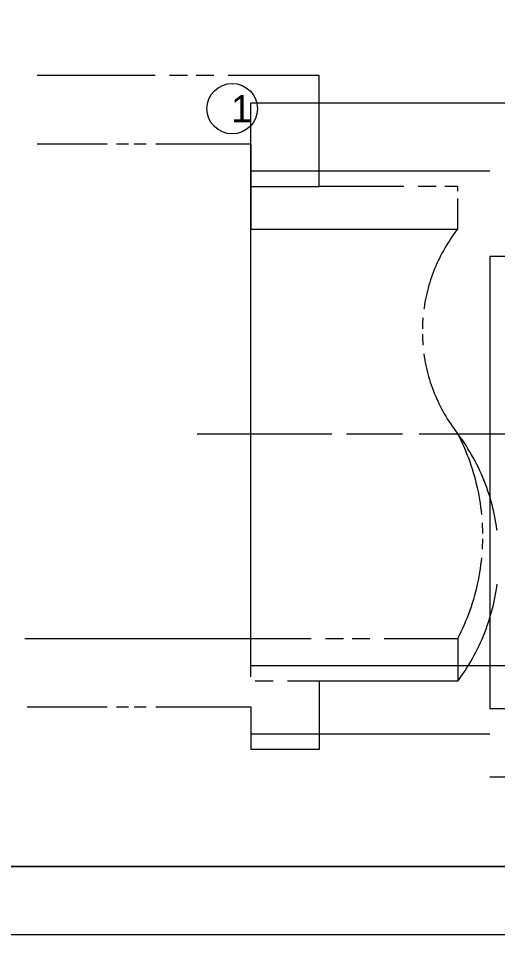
# Model space of a CAD drawing. Extents: x 997.6 to 1036.9, y 998.9 to 1022.6.
# Drawn here: x 1023.96 to 1027.47, y 1000 to 1006.71 of the extents above; entities that cross this region are included whole.
import ezdxf

# ---------------------------------------------------------------- set-up
doc = ezdxf.new("R2010")
doc.units = 0
for name, color, linetype in [('Level 1', 7, 'Continuous'), ('Level 10', 7, 'Continuous'), ('Level 11', 7, 'Continuous'), ('Level 14', 7, 'Continuous')]:
    doc.layers.add(name, color=color, linetype=linetype)

msp = doc.modelspace()

# ---------------------------------------------------------------- linework, layer by layer
at = {"layer": 'Level 1'}
for p, q in [((1025.6615, 1005.7949), (1025.6615, 1005.1699)), ((1027.4115, 1005.5949), (1025.6615, 1005.5949)), ((1025.6615, 1005.4824), (1026.1615, 1005.4824)), ((1027.177, 1005.1699), (1027.177, 1005.394)), ((1025.2677, 1003.6699), (1026.2542, 1003.6699)), ((1026.363, 1003.6699), (1026.7712, 1003.6699)), ((1026.8935, 1003.6699), (1027.7373, 1003.6699)), ((1025.6615, 1001.6699), (1025.6615, 1001.3574)), ((1027.4115, 1001.4699), (1025.6615, 1001.4699)), ((1027.4115, 1001.1574), (1027.9115, 1001.1574))]:
    msp.add_line(p, q, dxfattribs=at)
for points in [[(1024.9608, 1006.2949), (1024.095, 1006.2949)], [(1025.197, 1006.2949), (1025.0658, 1006.2949)], [(1025.391, 1006.2949), (1025.2598, 1006.2949)], [(1026.7823, 1005.4824), (1026.1615, 1005.4824), (1026.1615, 1006.2949), (1025.496, 1006.2949)], [(1024.0958, 1005.7949), (1024.6088, 1005.7949)], [(1024.6785, 1005.7949), (1024.7657, 1005.7949)], [(1024.8075, 1005.7949), (1024.8947, 1005.7949)], [(1024.9643, 1005.7949), (1025.6615, 1005.7949)], [(1027.0183, 1005.4824), (1026.8872, 1005.4824)], [(1027.1772, 1005.4471), (1027.1772, 1005.4824), (1027.0813, 1005.4824)], [(1025.6615, 1004.7589), (1025.6615, 1005.1699), (1027.177, 1005.1699)], [(1027.177, 1005.1699), (1027.164, 1005.1532), (1027.1515, 1005.1362), (1027.1392, 1005.119), (1027.127, 1005.1016), (1027.1153, 1005.0839), (1027.104, 1005.0661), (1027.0927, 1005.0481), (1027.082, 1005.0298), (1027.0715, 1005.0115), (1027.0613, 1004.9928), (1027.0515, 1004.9741), (1027.042, 1004.9553), (1027.0328, 1004.9361), (1027.024, 1004.9168), (1027.0155, 1004.8974), (1027.0073, 1004.8779), (1026.9995, 1004.8582), (1026.992, 1004.8384), (1026.9848, 1004.8184), (1026.9782, 1004.7984), (1026.9717, 1004.7782), (1026.9657, 1004.7579), (1026.96, 1004.7375), (1026.9545, 1004.7171), (1026.9495, 1004.6964), (1026.9448, 1004.6758), (1026.9407, 1004.655), (1026.9367, 1004.6342), (1026.9332, 1004.6133), (1026.93, 1004.5923), (1026.9288, 1004.5837)], [(1025.6615, 1004.5228), (1025.6615, 1004.654)], [(1025.6615, 1004.3288), (1025.6615, 1004.4599)], [(1026.9218, 1004.5197), (1026.9208, 1004.5081), (1026.9193, 1004.487), (1026.9185, 1004.4658), (1026.918, 1004.4447), (1026.9178, 1004.4392)], [(1026.9178, 1004.4006), (1026.9183, 1004.3811), (1026.919, 1004.3599), (1026.9203, 1004.3388), (1026.9217, 1004.3201)], [(1026.9288, 1004.2561), (1026.929, 1004.2546), (1026.932, 1004.2335), (1026.9355, 1004.2127), (1026.9392, 1004.1918), (1026.9435, 1004.1711), (1026.948, 1004.1503), (1026.9528, 1004.1298), (1026.9582, 1004.1093), (1026.9637, 1004.0888), (1026.9695, 1004.0684), (1026.976, 1004.0483), (1026.9827, 1004.0281), (1026.9897, 1004.0081), (1026.997, 1003.9883), (1027.0047, 1003.9686), (1027.0128, 1003.949), (1027.021, 1003.9295), (1027.0298, 1003.9103), (1027.0388, 1003.8911), (1027.0483, 1003.8721), (1027.058, 1003.8532), (1027.0682, 1003.8346), (1027.0785, 1003.8162), (1027.0892, 1003.7979), (1027.1002, 1003.7798), (1027.1115, 1003.7619), (1027.1232, 1003.7442), (1027.135, 1003.7268), (1027.1473, 1003.7093), (1027.16, 1003.6923), (1027.1728, 1003.6755), (1027.1772, 1003.6699)], [(1025.6615, 1002.125), (1025.6615, 1004.2238)], [(1027.3527, 1003.0782), (1027.3498, 1003.1049), (1027.3465, 1003.1331), (1027.3423, 1003.1612), (1027.3378, 1003.1892), (1027.333, 1003.2172), (1027.3277, 1003.2449), (1027.3217, 1003.2728), (1027.3153, 1003.3004), (1027.3083, 1003.3279), (1027.3012, 1003.3553), (1027.2932, 1003.3827), (1027.2848, 1003.4098), (1027.2762, 1003.4366), (1027.2668, 1003.4636), (1027.257, 1003.4902), (1027.247, 1003.5167), (1027.2363, 1003.5429), (1027.2252, 1003.5692), (1027.2137, 1003.595), (1027.2015, 1003.6207), (1027.1892, 1003.6462), (1027.177, 1003.67)], [(1027.4652, 1002.9606), (1027.4642, 1002.9679), (1027.4605, 1002.9941), (1027.4562, 1003.0202), (1027.4515, 1003.0462), (1027.4463, 1003.0721), (1027.4408, 1003.098), (1027.4347, 1003.1238), (1027.4282, 1003.1493), (1027.4213, 1003.1748), (1027.4138, 1003.2003), (1027.406, 1003.2254), (1027.3978, 1003.2506), (1027.389, 1003.2755), (1027.3798, 1003.3004), (1027.3702, 1003.3249), (1027.3603, 1003.3494), (1027.35, 1003.3737), (1027.339, 1003.3978), (1027.3277, 1003.4217), (1027.316, 1003.4453), (1027.3038, 1003.469), (1027.2915, 1003.4923), (1027.2785, 1003.5153), (1027.2652, 1003.5382), (1027.2515, 1003.5607), (1027.2375, 1003.5831), (1027.2228, 1003.6053), (1027.208, 1003.6271), (1027.1928, 1003.6487), (1027.177, 1003.67)], [(1027.3603, 1002.9387), (1027.3598, 1002.9634), (1027.3588, 1002.9918), (1027.3575, 1003.0163)], [(1027.3575, 1002.8238), (1027.3588, 1002.8499), (1027.3598, 1002.8783), (1027.3603, 1002.9014)], [(1027.1772, 1002.17), (1027.19, 1002.1953), (1027.2023, 1002.2208), (1027.2143, 1002.2464), (1027.226, 1002.2724), (1027.237, 1002.2986), (1027.2475, 1002.3248), (1027.2578, 1002.3513), (1027.2675, 1002.3781), (1027.2767, 1002.4048), (1027.2855, 1002.4319), (1027.2937, 1002.459), (1027.3015, 1002.4863), (1027.3088, 1002.5138), (1027.3157, 1002.5412), (1027.322, 1002.5689), (1027.328, 1002.5966), (1027.3333, 1002.6246), (1027.3383, 1002.6524), (1027.3427, 1002.6806), (1027.3467, 1002.7086), (1027.3502, 1002.7368), (1027.3527, 1002.7619)], [(1027.1772, 1001.8575), (1027.1848, 1001.868), (1027.2003, 1001.8893), (1027.2153, 1001.9113), (1027.23, 1001.9331), (1027.2445, 1001.9554), (1027.2583, 1001.9778), (1027.2718, 1002.0006), (1027.285, 1002.0234), (1027.2977, 1002.0467), (1027.31, 1002.0701), (1027.3218, 1002.0938), (1027.3335, 1002.1175), (1027.3443, 1002.1415), (1027.355, 1002.1658), (1027.3653, 1002.19), (1027.3752, 1002.2146), (1027.3845, 1002.2393), (1027.3933, 1002.2643), (1027.402, 1002.2893), (1027.41, 1002.3145), (1027.4175, 1002.3398), (1027.4248, 1002.3653), (1027.4315, 1002.3907), (1027.4377, 1002.4165), (1027.4437, 1002.4423), (1027.4488, 1002.4682), (1027.454, 1002.4941), (1027.4583, 1002.5203), (1027.4623, 1002.5463), (1027.4652, 1002.5669)], [(1024.005, 1002.1699), (1026.1037, 1002.1699)], [(1026.6388, 1002.1699), (1027.1772, 1002.1699), (1027.1772, 1001.8574), (1025.9292, 1001.8574)], [(1026.2087, 1002.1699), (1026.3398, 1002.1699)], [(1026.4028, 1002.1699), (1026.534, 1002.1699)], [(1025.6615, 1001.8889), (1025.6615, 1002.0201)], [(1025.8242, 1001.8574), (1025.693, 1001.8574)], [(1026.1615, 1001.8574), (1026.1615, 1001.3574)], [(1024.0218, 1001.6699), (1024.6088, 1001.6699)], [(1024.6785, 1001.6699), (1024.7657, 1001.6699)], [(1024.8075, 1001.6699), (1024.8947, 1001.6699)], [(1024.9643, 1001.6699), (1025.6615, 1001.6699)], [(1026.1615, 1001.3574), (1025.6615, 1001.3574)]]:
    msp.add_lwpolyline(points, dxfattribs=at)
msp.add_lwpolyline([(1025.6615, 1006.0949), (1027.9115, 1006.0949), (1027.9115, 1005.2824), (1028.9272, 1005.2824), (1028.9272, 1004.9699), (1027.4115, 1004.9699), (1027.4115, 1001.6574), (1028.9272, 1001.6574), (1028.9272, 1001.9699), (1025.6615, 1001.9699)], close=True, dxfattribs=at)
msp.add_circle((1025.5247, 1006.0518), 0.1847, dxfattribs=at)
at = {"layer": 'Level 10'}
msp.add_line((1035.5, 1000.5), (1007, 1000.5), dxfattribs=at)
at = {"layer": 'Level 11'}
msp.add_lwpolyline([(1007, 1000.5), (1035.5, 1000.5), (1035.5, 1021.5), (1007, 1021.5)], close=True, dxfattribs=at)
at = {"layer": 'Level 14'}
msp.add_line((1036, 1000), (1000, 1000), dxfattribs=at)

# ---------------------------------------------------------------- texts
at = {"layer": 'Level 1'}
msp.add_text('1', height=0.2, dxfattribs=at).set_placement((1025.5183, 1005.9513))

doc.saveas('drawing.dxf')
